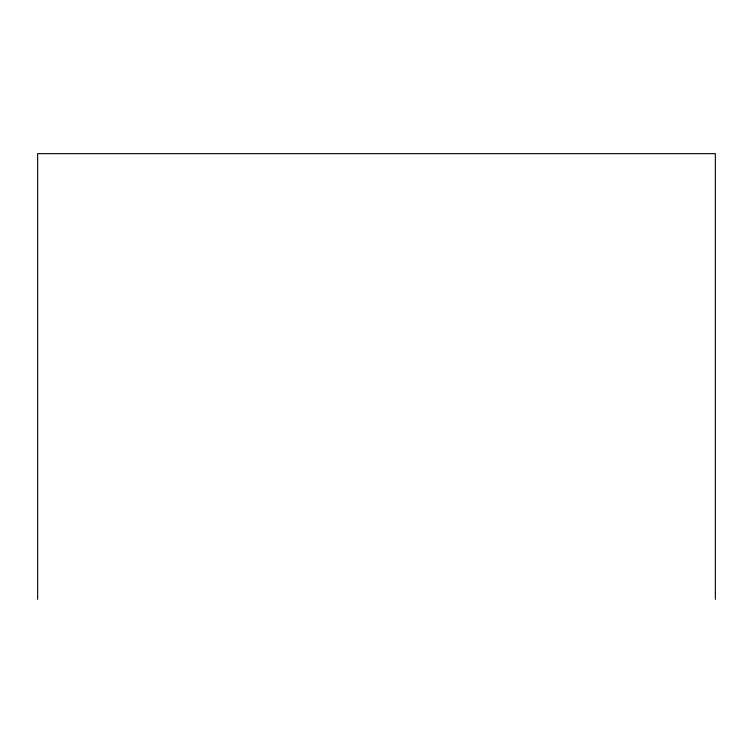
<?xml version="1.0" encoding="UTF-8"?>
<svg xmlns="http://www.w3.org/2000/svg" width="753" height="753" viewBox="0 0 753 753"><rect width="100%" height="100%" fill="white"/><g stroke="black" fill="none" stroke-linecap="round" stroke-linejoin="round"><path stroke-width="1.13" d="M715.35 599.35L715.35 153.65L37.65 153.65L37.65 599.35"/></g></svg>
